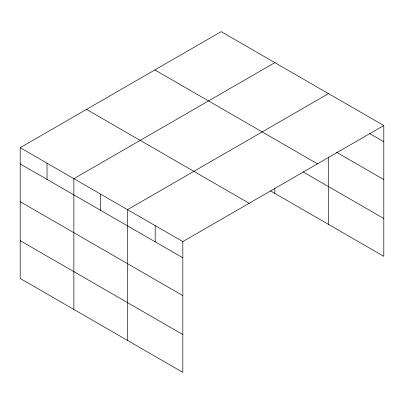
<?xml version="1.0" encoding="UTF-8"?>
<svg xmlns="http://www.w3.org/2000/svg" width="404" height="404" viewBox="0 0 404 404"><rect width="100%" height="100%" fill="white"/><g stroke="black" fill="none" stroke-linecap="round" stroke-linejoin="round"><path stroke-width="0.61" d="M20.2 147.692L182.82 241.577L182.82 372.347L20.2 278.457L20.2 147.692L221.18 31.653L383.8 125.543L383.8 256.308L270.554 190.925M274.846 62.635L73.866 178.674L73.866 309.444M328.508 93.617L127.528 209.656L127.528 340.426M182.82 241.577L383.8 125.543M369.705 133.628L383.8 141.764M336.643 152.338L383.8 179.563M154.858 69.948L317.478 163.832M303.288 172.028L383.8 218.508M86.522 109.398L249.142 203.283M20.2 163.913L182.82 257.797M20.2 201.712L182.82 295.602M20.2 240.658L182.82 334.547M328.508 157.065L328.508 224.387M274.846 188.365L274.846 193.405M155.171 225.614L155.171 241.839M100.697 194.162L100.697 210.388M47.031 163.181L47.031 179.406"/></g></svg>
